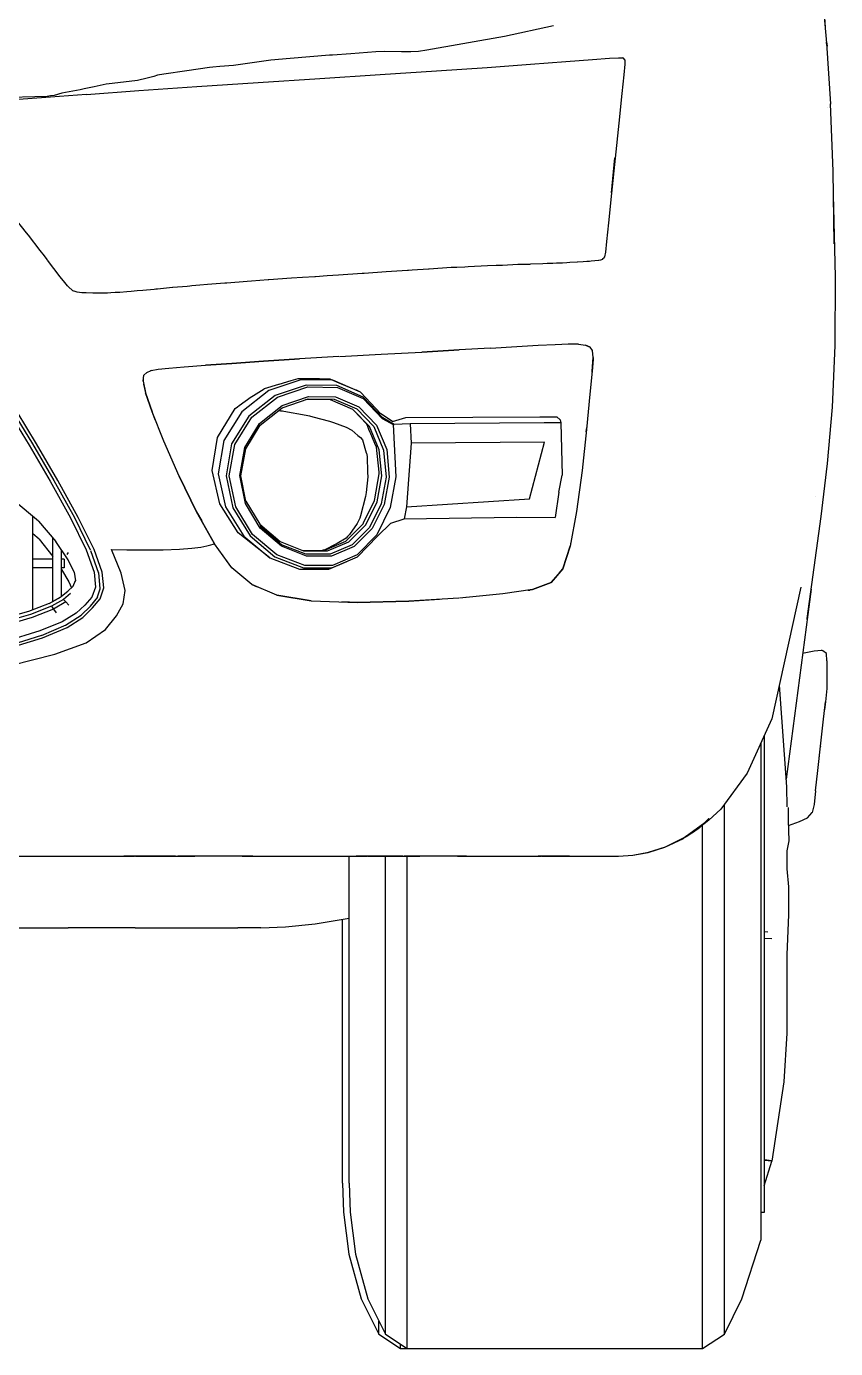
# Model space of a CAD drawing. Header units: millimetres. Extents: x -974 to 1019, y -38 to 1439.
# Drawn here: x 498 to 900, y -38 to 618 of the extents above; entities that cross this region are included whole.
import ezdxf

# ---------------------------------------------------------------- set-up
doc = ezdxf.new("R2010")
doc.units = ezdxf.units.MM
doc.header["$MEASUREMENT"] = 0
for name, color, linetype, true_color in [('CITROEN C4  01', 7, 'Continuous', 0x9a0018), ('CITROEN C4  02', 7, 'Continuous', 0xadadad), ('CITROEN C4  03', 7, 'Continuous', 0x191922), ('CITROEN C4  04', 7, 'Continuous', 0x151516), ('CITROEN C4  05', 7, 'Continuous', 0x0f0f12), ('CITROEN C4  08', 7, 'Continuous', 0xe1e1e1)]:
    doc.layers.add(name, color=color, linetype=linetype, true_color=true_color)

msp = doc.modelspace()

# ---------------------------------------------------------------- linework, layer by layer
at = {"layer": 'CITROEN C4  01', "linetype": 'Continuous'}
for p, q in [((893.46, 638.33), (894.72, 617.62)), ((893.29, 633.96), (895.41, 609.84)), ((895.36, 610.41), (895.68, 608.28)), ((895.41, 610.06), (895.37, 610.34)), ((895.41, 610.06), (895.37, 610.33)), ((895.61, 608.73), (895.41, 610.06)), ((895.41, 609.84), (897.42, 579.64)), ((895.68, 608.28), (895.61, 608.73)), ((701.85, 596), (726.87, 597.74)), ((726.87, 597.74), (748.42, 599.3)), ((748.42, 599.3), (766.03, 600.62)), ((766.03, 600.62), (779.26, 601.64)), ((779.26, 601.64), (787.62, 602.28)), ((787.62, 602.28), (792.21, 602.55)), ((792.21, 602.55), (794.11, 602.45)), ((794.66, 602.25), (794.11, 602.45)), ((795.22, 601.5), (794.66, 602.25)), ((795.28, 599.29), (794.84, 594.1)), ((795.22, 601.5), (795.28, 599.29)), ((558.17, 592.42), (553.32, 591.2)), ((613.19, 590.25), (643.89, 592.23)), ((643.89, 592.23), (673.82, 594.16)), ((673.82, 594.16), (701.85, 596)), ((794.84, 594.1), (793.87, 584.75)), ((528.05, 584.35), (505.65, 582.69)), ((528.05, 584.35), (553.94, 586.2)), ((553.94, 586.2), (582.84, 588.23)), ((582.84, 588.23), (613.19, 590.25)), ((793.87, 584.75), (792.35, 570.06)), ((505.65, 582.69), (487.5, 581.28)), ((895.8, 577.68), (895.8, 577.7)), ((897.42, 579.64), (897.43, 579.52)), ((792.35, 570.06), (790.55, 552.7)), ((788.62, 535.46), (790.4, 552.82)), ((790.55, 552.7), (788.75, 535.33)), ((788.75, 535.33), (787.23, 520.64)), ((899.12, 528.08), (898.86, 534.32)), ((899.91, 493.84), (899.12, 528.08)), ((787.23, 520.64), (786.26, 511.29)), ((785.63, 506.05), (785.13, 503.71)), ((786.26, 511.29), (785.63, 506.05)), ((784.13, 502.46), (784.54, 502.89)), ((784.54, 502.89), (784.71, 503.07)), ((784.71, 503.07), (784.6, 502.95)), ((785.13, 503.71), (784.71, 503.07)), ((784.71, 503.07), (784.71, 503.07)), ((899.77, 459.76), (899.91, 493.84)), ((899.31, 476.57), (899.31, 476.57)), ((728.61, 458.44), (741.62, 459.22)), ((741.62, 459.22), (752.25, 459.85)), ((752.25, 459.85), (760.75, 460.29)), ((760.75, 460.29), (767.35, 460.5)), ((760.75, 460.29), (767.35, 460.5)), ((767.35, 460.5), (772.29, 460.4)), ((772.29, 460.4), (767.35, 460.5)), ((772.29, 460.4), (775.77, 459.9)), ((772.29, 460.4), (775.77, 459.9)), ((778.02, 458.9), (775.77, 459.9)), ((775.77, 459.9), (778.02, 458.9)), ((898.3, 429.17), (899.77, 459.76)), ((633.8, 453.15), (615.92, 451.99)), ((615.92, 451.99), (633.8, 453.15)), ((653.27, 454.28), (633.8, 453.15)), ((653.66, 454.3), (674.28, 455.43)), ((653.66, 454.3), (653.66, 454.3)), ((674.28, 455.43), (694.46, 456.51)), ((712.97, 457.52), (694.46, 456.51)), ((694.46, 456.51), (712.97, 457.52)), ((694.46, 456.51), (712.97, 457.52)), ((728.61, 458.44), (712.97, 457.52)), ((712.97, 457.52), (712.97, 457.52)), ((728.61, 458.44), (728.61, 458.44)), ((779.25, 457.32), (778.02, 458.9)), ((779.11, 447.01), (779.57, 453.81)), ((779.57, 453.81), (779.11, 447.01)), ((779.5, 452.79), (779.11, 447.01)), ((779.57, 453.81), (779.25, 457.32)), ((779.57, 453.81), (779.54, 453.39)), ((556.45, 445.03), (557.96, 446.42)), ((556.45, 445.03), (557.96, 446.42)), ((557.96, 446.42), (560.17, 447.35)), ((560.17, 447.35), (559.77, 447.18)), ((560.17, 447.35), (563.62, 447.99)), ((563.62, 447.99), (568.88, 448.52)), ((568.88, 448.52), (576.5, 449.1)), ((576.5, 449.1), (587.04, 449.91)), ((587.04, 449.91), (600.25, 450.89)), ((600.25, 450.89), (587.04, 449.91)), ((600.25, 450.89), (615.92, 451.99)), ((615.92, 451.99), (600.25, 450.89)), ((779.11, 447.01), (777.97, 435.58)), ((779.11, 447.01), (777.97, 435.58)), ((779.11, 447.01), (777.97, 435.58)), ((779.05, 446.44), (779.11, 447.01)), ((898.27, 451.32), (898.27, 451.32)), ((556.09, 442.04), (556.45, 445.03)), ((556.24, 443.29), (556.09, 442.04)), ((556.09, 442.04), (556.13, 442.42)), ((556.09, 442.04), (557.3, 436.48)), ((556.4, 440.63), (557.33, 436.34)), ((560.62, 426.78), (557.33, 436.34)), ((557.33, 436.34), (557.33, 436.34)), ((557.33, 436.34), (560.62, 426.78)), ((777.97, 435.58), (776.29, 418.15)), ((777.97, 435.58), (776.29, 418.15)), ((491.64, 426.73), (501.18, 410.96)), ((503.13, 411.02), (493.66, 426.8)), ((566.42, 412.23), (560.62, 426.78)), ((562.18, 422.88), (560.62, 426.78)), ((895.84, 401.2), (898.3, 429.17)), ((776.29, 418.15), (774.07, 397.76)), ((776.15, 416.88), (776.29, 418.15)), ((776.29, 418.15), (776.37, 419.02)), ((501.18, 410.96), (511.88, 392.69)), ((513.79, 392.77), (503.13, 411.02)), ((574.01, 394.97), (566.42, 412.23)), ((892.72, 374.97), (895.84, 401.2)), ((582.65, 377.25), (574.01, 394.97)), ((574.01, 394.97), (582.65, 377.25)), ((774.07, 397.76), (771.35, 377.4)), ((511.88, 392.69), (522.04, 374.37)), ((523.92, 374.44), (513.79, 392.77)), ((890.04, 384.69), (890.04, 384.69)), ((522.04, 374.37), (529.92, 358.43)), ((531.84, 358.45), (523.92, 374.44)), ((582.05, 378.48), (582.65, 377.25)), ((591.64, 361.34), (582.65, 377.25)), ((582.65, 377.25), (585.22, 372.7)), ((582.65, 377.25), (591.64, 361.34)), ((771.35, 377.4), (768.15, 360.11)), ((889.26, 349.61), (892.72, 374.97)), ((587.78, 360.31), (589.71, 360.82)), ((589.71, 360.82), (590.86, 361.13)), ((590.86, 361.13), (591.44, 361.29)), ((591.44, 361.29), (591.64, 361.34)), ((600.23, 349.49), (591.64, 361.34)), ((591.64, 361.34), (591.64, 361.34)), ((591.64, 361.34), (591.64, 361.34)), ((591.64, 361.34), (591.64, 361.34)), ((768.55, 362.3), (768.15, 360.11)), ((534.13, 346.62), (530.13, 357.85)), ((535.84, 347.23), (531.84, 358.45)), ((545.28, 346.73), (540.38, 358.45)), ((540.38, 358.45), (548, 358.38)), ((548, 358.38), (556.92, 358.35)), ((556.92, 358.35), (566.02, 358.41)), ((566.02, 358.41), (574.2, 358.64)), ((574.2, 358.64), (580.34, 359.11)), ((580.34, 359.11), (584.76, 359.7)), ((584.76, 359.7), (587.78, 360.31)), ((768.15, 360.11), (764.48, 348.89)), ((764.48, 348.89), (768.15, 360.11)), ((600.23, 349.49), (597.59, 353.14)), ((764.48, 348.89), (758.76, 342.23)), ((758.76, 342.23), (764.43, 348.83)), ((762.71, 346.83), (764.48, 348.89)), ((764.48, 348.89), (764.48, 348.89)), ((885.81, 324.25), (889.26, 349.61)), ((534.88, 339.03), (534.09, 347.06)), ((536.6, 339.51), (535.84, 347.23)), ((547.16, 338.21), (545.28, 346.73)), ((610.03, 341.19), (610.03, 341.19)), ((610.03, 341.19), (612.72, 340.05)), ((749.38, 338.62), (758.76, 342.23)), ((758.76, 342.23), (749.38, 338.62)), ((758.76, 342.23), (758.76, 342.23)), ((758.76, 342.23), (758.76, 342.23)), ((758.76, 342.23), (758.76, 342.23)), ((530.02, 330.45), (533.73, 334.92)), ((533.38, 334.5), (534.88, 339.03)), ((534.79, 334.04), (536.6, 339.51)), ((546.3, 331.6), (547.16, 338.21)), ((639.54, 333.08), (622.6, 335.89)), ((622.6, 335.89), (639.54, 333.08)), ((734.73, 336.52), (713.22, 334.43)), ((716.4, 334.74), (713.22, 334.43)), ((749.38, 338.62), (734.73, 336.52)), ((747.24, 338.31), (748.09, 338.43)), ((747.31, 338.32), (749.38, 338.62)), ((882.69, 339.92), (868.21, 274.51)), ((887.71, 338.79), (875.35, 244.49)), ((525.21, 325.83), (530.14, 330.56)), ((526.16, 324.84), (531.08, 329.57)), ((531.08, 329.57), (534.79, 334.04)), ((542.98, 325.59), (546.3, 331.6)), ((630.95, 334.51), (639.54, 333.08)), ((639.54, 333.08), (662.43, 332.23)), ((662.43, 332.23), (654.8, 332.51)), ((659.89, 332.32), (662.43, 332.23)), ((662.43, 332.23), (688.05, 332.84)), ((688.05, 332.84), (662.43, 332.23)), ((688.05, 332.84), (662.43, 332.23)), ((665.35, 332.3), (662.43, 332.23)), ((662.43, 332.23), (662.43, 332.23)), ((688.05, 332.84), (703.3, 333.81)), ((713.22, 334.43), (713.22, 334.43)), ((517.69, 321.01), (525.43, 325.97)), ((518.41, 319.87), (526.16, 324.84)), ((537.49, 318.89), (542.98, 325.59)), ((885.76, 323.87), (885.81, 324.25)), ((487.91, 310.42), (505.86, 315.95)), ((505.73, 315.91), (517.89, 321.1)), ((506.25, 314.68), (518.41, 319.87)), ((527.9, 312.27), (537.49, 318.89)), ((488.29, 309.16), (506.25, 314.68)), ((512.3, 306.52), (527.9, 312.27)), ((889.27, 308.3), (892.99, 308.58)), ((893.58, 308.33), (892.99, 308.58)), ((490.88, 301.15), (512.3, 306.52)), ((883.56, 307.12), (889.27, 308.3)), ((893.58, 308.33), (893.58, 308.33)), ((895.33, 306.95), (893.58, 308.33)), ((895.56, 303.3), (895.33, 306.95)), ((895.33, 306.95), (895.33, 306.95)), ((895.56, 303.3), (895.56, 303.3)), ((895.56, 303.3), (895.56, 302.43)), ((895.56, 302.43), (895.56, 301.01)), ((895.56, 301.01), (895.56, 299.24)), ((895.56, 299.24), (895.56, 297.32)), ((895.56, 297.32), (895.56, 295.45)), ((895.56, 295.45), (895.56, 293.82)), ((895.55, 289.59), (894.83, 282.98)), ((895.56, 290.05), (895.55, 289.77)), ((895.55, 289.77), (895.55, 289.65)), ((895.55, 289.65), (895.55, 289.61)), ((895.55, 289.61), (895.55, 289.59)), ((895.56, 293.82), (895.56, 292.46)), ((895.56, 292.46), (895.56, 291.36)), ((895.56, 291.36), (895.56, 290.56)), ((895.56, 290.56), (895.56, 290.05)), ((893.72, 272.83), (894.83, 283.01)), ((894.83, 282.98), (894.39, 278.93)), ((894.83, 282.99), (894.42, 279.23)), ((894.81, 282.85), (894.83, 282.99)), ((894.82, 282.92), (894.83, 283.01)), ((868.21, 274.51), (855.99, 247.53)), ((892.42, 260.87), (893.72, 272.83)), ((891.12, 248.91), (892.42, 260.91)), ((891.43, 251.78), (892.42, 260.87)), ((892.42, 260.91), (892.4, 260.7)), ((855.99, 247.53), (842.88, 229.71)), ((890.02, 238.7), (891.12, 248.91)), ((849.26, 239.94), (849.26, 239.94)), ((890.02, 238.7), (889.29, 232.04)), ((842.88, 229.71), (837.01, 224.26)), ((842.88, 229.71), (842.88, 229.71)), ((844.4, 233.58), (844.41, 233.58)), ((889.29, 232.04), (888.22, 227.96)), ((837.01, 224.26), (832.33, 220.52)), ((834.83, 222.77), (835.37, 223.17)), ((836.99, 225.09), (834.97, 223.13)), ((837.09, 225.1), (835.05, 222.97)), ((835.05, 222.97), (836.99, 225.09)), ((835.37, 223.17), (835.36, 223.17)), ((836.99, 225.09), (836.99, 225.09)), ((837.01, 224.26), (837.01, 224.26)), ((837.01, 224.26), (837.01, 224.26)), ((837.09, 225.1), (837.09, 225.1)), ((876.47, 221.59), (882.02, 223.54)), ((882.02, 223.54), (886.04, 225.45)), ((886.04, 225.45), (888.22, 227.96)), ((825.66, 216.05), (826.72, 216.74)), ((826.72, 216.74), (829.85, 218.81)), ((826.72, 216.74), (826.72, 216.74)), ((830.28, 219.14), (829.85, 218.81)), ((829.85, 218.81), (829.85, 218.81)), ((831.45, 219.93), (831.47, 219.94)), ((831.47, 219.94), (835.05, 222.97)), ((832.33, 220.52), (832.3, 220.49)), ((835.05, 222.97), (835.05, 222.97)), ((835.05, 222.96), (835.05, 222.97)), ((835.05, 222.97), (835.05, 222.96)), ((806.84, 208.17), (815.14, 210.81)), ((806.99, 208.28), (815.53, 211.06)), ((815.14, 210.81), (824.37, 215.19)), ((815.53, 211.06), (825.15, 215.71)), ((825.15, 215.71), (824.37, 215.19)), ((824.37, 215.19), (824.53, 215.3)), ((824.37, 215.19), (824.37, 215.19)), ((825.94, 216.23), (825.15, 215.71)), ((825.15, 215.71), (825.94, 216.23)), ((825.15, 215.71), (825.15, 215.71)), ((825.15, 215.71), (825.15, 215.71)), ((825.94, 216.23), (825.94, 216.23)), ((825.94, 216.23), (825.94, 216.23)), ((487.72, 206.42), (513.5, 206.42)), ((493.6, 206.42), (522.98, 206.42)), ((545.55, 206.42), (547.99, 206.42)), ((572.27, 206.42), (546.5, 206.42)), ((552.37, 206.42), (581.76, 206.42)), ((552.37, 206.42), (552.37, 206.42)), ((605.26, 206.42), (630.67, 206.42)), ((611.14, 206.42), (639.95, 206.42)), ((611.14, 206.42), (611.14, 206.42)), ((661.18, 206.42), (663.43, 206.42)), ((685.07, 206.42), (661.93, 206.42)), ((667.59, 206.42), (693.49, 206.42)), ((667.59, 206.42), (667.59, 206.42)), ((712.14, 206.42), (730.21, 206.42)), ((717.06, 206.42), (737.52, 206.42)), ((717.06, 206.42), (717.06, 206.42)), ((767.76, 206.42), (752.34, 206.42)), ((754.07, 206.42), (766.54, 206.42)), ((754.07, 206.42), (754.07, 206.42)), ((766.54, 206.42), (774.75, 206.42)), ((767.76, 206.42), (779.69, 206.42)), ((779.86, 206.42), (779.86, 206.42)), ((779.86, 206.42), (783.04, 206.42)), ((783.04, 206.42), (785.56, 206.42)), ((785.56, 206.42), (788.68, 206.42)), ((788.68, 206.42), (791.25, 206.42)), ((791.25, 206.42), (792.11, 206.42)), ((792.11, 206.42), (799.28, 206.88)), ((792.11, 206.42), (799.24, 206.86)), ((792.11, 206.42), (792.11, 206.42)), ((792.11, 206.42), (792.11, 206.42)), ((792.11, 206.42), (792.11, 206.42)), ((792.11, 206.42), (792.11, 206.42)), ((792.11, 206.42), (792.11, 206.42)), ((799.24, 206.86), (806.84, 208.17)), ((799.28, 206.88), (806.99, 208.28)), ((472.26, 170.75), (518.96, 170.75)), ((552.21, 170.75), (518.96, 170.75)), ((552.21, 170.75), (575.2, 170.75)), ((575.2, 170.75), (591.11, 170.75)), ((591.11, 170.75), (603.15, 170.75)), ((614.51, 170.75), (603.15, 170.75)), ((614.51, 170.75), (626.76, 171.26)), ((626.76, 171.26), (641.48, 172.79)), ((641.48, 172.79), (658.38, 175.55))]:
    msp.add_line(p, q, dxfattribs=at)
at = {"layer": 'CITROEN C4  01', "linetype": 'Continuous', "flags": 128}
for points in [[(676.02, 605.64), (671.64, 605.39), (659.18, 604.43), (650.1, 603.86), (648.6, 603.83), (629.14, 602.15), (629.1, 602.14), (619.53, 601.37)], [(692.82, 605.57), (688.98, 605.5), (684.45, 605.5), (676.02, 605.64)], [(619.53, 601.37), (601.08, 598.73), (594.3, 598.15), (590.82, 597.91), (589.15, 597.66), (577.78, 596.11)], [(553.32, 591.2), (540.81, 589.82), (537.82, 589.5)], [(563.2, 593.84), (561.4, 593.28), (558.17, 592.42)], [(577.78, 596.11), (566.45, 594.36), (563.2, 593.84)], [(515.75, 584.88), (512.06, 583.77), (510.23, 583.55), (508.53, 583.31)], [(526.82, 587.04), (524.97, 586.67), (515.75, 584.88)], [(537.82, 589.5), (531.9, 588.18), (526.82, 587.04)], [(899.19, 510.18), (898.69, 546.21), (897.42, 579.64)], [(517.34, 490.93), (515, 493.81), (514.96, 493.86), (508.7, 502.07), (508.49, 502.35), (507.11, 504.16), (505, 506.94), (499.19, 514.46), (498.27, 515.66), (493.36, 522.02), (490.83, 525.31), (488.39, 528.42), (486.1, 531.35), (478.09, 541.59), (477.86, 541.88), (476.19, 544.03), (473.82, 547), (468.58, 553.56), (464.87, 558.22), (463.28, 560.19), (462.5, 561.16)], [(764.28, 500.66), (761.39, 500.53), (759.62, 500.47), (756.79, 500.38), (754.52, 500.31), (748.51, 500.04), (747.93, 500.02), (745.91, 499.97), (743.03, 499.9), (742.2, 499.89), (734.51, 499.5), (732.68, 499.43), (731.39, 499.37), (727.09, 499.35), (717.52, 498.74), (715.79, 498.65), (711.9, 498.43), (709.03, 498.39)], [(777.67, 501.47), (776.35, 501.38), (774.62, 501.26), (771.74, 501.06), (771.68, 501.06), (768.06, 500.86), (766.55, 500.78), (764.28, 500.66)], [(784.13, 502.46), (784.13, 502.46), (783.2, 502.17), (782.43, 501.96), (782.4, 501.95), (782.24, 501.93), (780.41, 501.75), (778.53, 501.54), (777.67, 501.47)], [(784.6, 502.95), (784.6, 502.95), (784.52, 502.86)], [(618.57, 492.31), (618.19, 492.27), (609.93, 491.65), (607.78, 491.49), (597.77, 490.75), (596.74, 490.65), (588.03, 489.94), (584.22, 489.64), (580.37, 489.33), (579.26, 489.23), (577.95, 489.09), (570.92, 488.47), (570.7, 488.45), (563.36, 487.77), (563.13, 487.74), (562.4, 487.67), (561.68, 487.58), (556.07, 487.06), (553.14, 486.81), (550.26, 486.52), (548.12, 486.35), (544.54, 486.12), (542.19, 485.99), (540.04, 485.86), (538.4, 485.8), (536.04, 485.78), (535.32, 485.77), (531.45, 485.7), (531.23, 485.71), (527.79, 485.84), (527, 485.85), (526.61, 485.85), (525.78, 485.95), (523.34, 486.2), (521.86, 486.7), (521.68, 486.76), (521.2, 486.91), (518.94, 488.98), (518.81, 489.09), (518.54, 489.42), (517.34, 490.93)], [(709.03, 498.39), (698.18, 497.59), (697.86, 497.57), (689.73, 497.07), (687.86, 497), (687.47, 496.97), (676.83, 496.28), (665.95, 495.54), (664.88, 495.49), (653.19, 494.69), (647.47, 494.29), (641.71, 493.9), (641.36, 493.89), (635.28, 493.47), (629.74, 493.09), (618.57, 492.31)], [(775.77, 459.9), (778.02, 458.9), (778.02, 458.9)], [(603.02, 429.38), (603.83, 430), (609.85, 434.3), (610.16, 434.5), (611, 435.01), (616.23, 438.23), (616.44, 438.35), (623.57, 440.57), (623.66, 440.59), (629.63, 442.32), (633.15, 443.38), (641.14, 443.36), (643.77, 443.3), (645.87, 443.25), (647.53, 443.22), (648.82, 443.19), (648.82, 443.19)], [(648.82, 443.19), (649.48, 442.91), (653.31, 441.27), (654.42, 440.8), (662.03, 437.55), (662.03, 437.55)], [(623.32, 427.45), (624.39, 427.41), (625.4, 427.3), (625.92, 427.23), (637.1, 425.17), (638.66, 424.87), (640.46, 424.41), (648.68, 422.2), (650.61, 421.54), (656.91, 419.18), (659.75, 417.74), (662.81, 415.12), (664.06, 414.18), (665.04, 412.93), (666.95, 406.41), (666.96, 406.36), (667.38, 404.6), (667.54, 396.8), (667.69, 394.57), (666.81, 386.88), (666.57, 384.78), (664.04, 375.27), (663.71, 374.15), (663.32, 373.39), (662.44, 371.45), (658.6, 365.95), (657.66, 364.92), (657.02, 364.21), (652.44, 361.58), (651.75, 361.18), (646.03, 358.24), (645.56, 358.18), (644.99, 358.09), (645.96, 358.09), (645.98, 358.1), (652.15, 360.71), (656.8, 362.67), (657.02, 362.9), (665.13, 371.01), (665.39, 371.28), (665.63, 371.76), (671.06, 382.86), (671.2, 383.63), (673.35, 396.04), (673.27, 396.86), (672.01, 409.27), (671.17, 411.2), (669.98, 413.97), (669.15, 415.92), (668.87, 416.59), (668.25, 418.08), (667.62, 419.6), (667.12, 420.82), (660.7, 427.46), (660.06, 428.13)], [(622.6, 335.89), (610.03, 341.19), (600.23, 349.49), (591.64, 361.34)], [(712.91, 334.41), (688.05, 332.84), (685.15, 332.77)], [(835.05, 222.97), (825.94, 216.23), (834.97, 223.13)], [(826.72, 216.74), (832.33, 220.52), (826.05, 216.31)], [(826.06, 216.32), (831.47, 219.94), (830.2, 219.1)], [(825.94, 216.23), (825.94, 216.23), (826.06, 216.32)], [(514.66, 206.42), (518.67, 206.42), (551.89, 206.42)], [(569.56, 206.42), (573.57, 206.42), (575.33, 206.42)], [(610.66, 206.42), (577.45, 206.42), (573.44, 206.42)], [(631.71, 206.42), (635.66, 206.42), (667.13, 206.42)], [(682.76, 206.42), (686.37, 206.42), (687.67, 206.42)], [(716.67, 206.42), (689.4, 206.42), (685.81, 206.42)], [(731.06, 206.42), (733.77, 206.42), (753.79, 206.42)]]:
    msp.add_lwpolyline(points, dxfattribs=at)
at = {"layer": 'CITROEN C4  02', "linetype": 'Continuous'}
for p, q in [((634.51, 442.75), (618.6, 437.34)), ((637.03, 440.1), (621.71, 434.88)), ((650.36, 442.48), (634.51, 442.75)), ((652.29, 439.85), (637.03, 440.1)), ((664.02, 436.61), (650.36, 442.48)), ((665.45, 434.19), (652.29, 439.85)), ((618.6, 437.34), (605.1, 426.86)), ((621.71, 434.88), (608.68, 424.76)), ((610.03, 424.15), (622.82, 434.08)), ((622.82, 434.08), (637.84, 439.2)), ((625.1, 429.92), (638.28, 434.48)), ((625.14, 428.89), (638.01, 433.35)), ((637.84, 439.2), (652.7, 438.96)), ((638.01, 433.35), (650.93, 433.15)), ((638.01, 433.35), (638.01, 433.35)), ((638.28, 434.48), (651.6, 434.28)), ((650.93, 433.15), (662.21, 428.35)), ((651.6, 434.28), (663.3, 429.29)), ((652.7, 438.96), (665.43, 433.49)), ((664.02, 436.61), (662.03, 437.55)), ((674.09, 425.88), (664.02, 436.61)), ((665.43, 433.49), (674.82, 423.46)), ((675.15, 423.84), (665.45, 434.19)), ((593.09, 414.12), (601.81, 428.43)), ((605.1, 426.86), (596.25, 412.55)), ((601.81, 428.43), (603.02, 429.38)), ((613.97, 421.12), (625.1, 429.92)), ((614.26, 420.27), (625.14, 428.89)), ((649.23, 432.73), (636.77, 432.92)), ((660.23, 428.06), (649.23, 432.73)), ((668.48, 419.49), (660.23, 428.06)), ((662.21, 428.35), (670.63, 419.53)), ((663.3, 429.29), (672.02, 420.17)), ((608.68, 424.76), (600.1, 410.96)), ((601.61, 410.62), (610.03, 424.15)), ((606.62, 409.1), (613.97, 421.12)), ((607.07, 408.53), (614.26, 420.27)), ((672.02, 420.17), (677.07, 408.07)), ((679.89, 422.12), (674.09, 425.88)), ((674.82, 423.46), (680.25, 420.53)), ((680.71, 420.58), (675.15, 423.84)), ((679.89, 422.12), (686.53, 423.99)), ((680.25, 420.53), (680.71, 420.58)), ((680.25, 420.53), (681.52, 394.64)), ((688.74, 420.95), (680.71, 420.58)), ((686.53, 423.99), (753.07, 424.34)), ((755.16, 421.31), (688.74, 420.95)), ((688.74, 420.95), (689.16, 411.24)), ((753.07, 424.34), (761.51, 424.41)), ((763.53, 421.38), (755.16, 421.31)), ((761.51, 424.41), (763.15, 422.89)), ((763.15, 422.89), (763.53, 421.38)), ((763.53, 421.38), (764.13, 395.34)), ((590.45, 397.7), (593.09, 414.12)), ((673.34, 408.06), (668.48, 419.49)), ((670.63, 419.53), (675.56, 407.77)), ((596.25, 412.55), (593.48, 396.15)), ((600.1, 410.96), (597.33, 395.14)), ((598.88, 395.16), (601.61, 410.62)), ((604.18, 395.3), (606.62, 409.1)), ((604.69, 395.08), (607.07, 408.53)), ((674.59, 395.11), (673.34, 408.06)), ((675.56, 407.77), (676.76, 394.45)), ((677.07, 408.07), (678.29, 394.46)), ((689.16, 411.24), (686.9, 379.71)), ((755.44, 411.71), (689.16, 411.24)), ((747.88, 383.7), (755.44, 411.71)), ((594.17, 381.23), (590.45, 397.7)), ((593.48, 396.15), (597.05, 379.68)), ((597.33, 395.14), (600.65, 379.26)), ((602.1, 379.68), (598.88, 395.16)), ((606.94, 381.41), (604.18, 395.3)), ((607.18, 382.53), (604.69, 395.08)), ((672.28, 382.19), (674.59, 395.11)), ((676.76, 394.45), (674.34, 381.16)), ((678.29, 394.46), (675.81, 380.9)), ((681.52, 394.64), (678.74, 379.31)), ((762.47, 386.97), (764.13, 395.34)), ((603.36, 366.73), (594.17, 381.23)), ((614.28, 369.19), (606.94, 381.41)), ((607.18, 382.53), (614.08, 371.05)), ((607.37, 381.58), (607.37, 381.58)), ((666.68, 370.83), (672.28, 382.19)), ((674.34, 381.16), (668.56, 369.48)), ((675.81, 380.9), (669.89, 368.96)), ((686.9, 379.71), (747.88, 383.7)), ((762.47, 386.97), (760.67, 374.44)), ((597.05, 379.68), (606.11, 365.19)), ((600.65, 379.26), (609.26, 365.29)), ((610.49, 366.05), (602.1, 379.68)), ((678.74, 379.31), (672.22, 365.85)), ((686.9, 379.71), (685.73, 373.8)), ((685.73, 373.8), (741.47, 374.49)), ((741.47, 374.49), (741.47, 374.49)), ((741.47, 374.49), (760.67, 374.44)), ((614.08, 371.05), (614.51, 369.69)), ((614.08, 371.05), (624.15, 362.49)), ((624.92, 360.12), (614.28, 369.19)), ((624.85, 360.88), (614.51, 369.69)), ((658.23, 362.4), (666.68, 370.83)), ((668.56, 369.48), (659.87, 360.8)), ((669.89, 368.96), (660.97, 360.05)), ((672.52, 365.09), (679.16, 371.58)), ((679.16, 371.58), (685.73, 373.8)), ((619.01, 354.46), (603.36, 366.73)), ((606.11, 365.19), (619.01, 354.46)), ((609.26, 365.29), (621.6, 354.94)), ((622.53, 355.95), (610.49, 366.05)), ((624.15, 362.49), (635.83, 357.93)), ((636.86, 356.19), (624.85, 360.88)), ((647.62, 357.91), (658.23, 362.4)), ((672.22, 365.85), (662.45, 355.88)), ((662.53, 354.89), (672.52, 365.09)), ((619.01, 354.46), (633.74, 348.77)), ((621.6, 354.94), (635.76, 349.44)), ((636.36, 350.59), (622.53, 355.95)), ((637.26, 355.3), (624.92, 360.12)), ((635.35, 358.11), (644.99, 358.09)), ((635.83, 357.93), (647.62, 357.91)), ((648.97, 356.18), (636.86, 356.19)), ((649.74, 355.29), (637.26, 355.3)), ((659.87, 360.8), (648.97, 356.18)), ((660.97, 360.05), (649.74, 355.29)), ((649.91, 349.44), (662.53, 354.89)), ((662.45, 355.88), (650.15, 350.58)), ((662.53, 354.89), (662.53, 354.89)), ((633.74, 348.77), (648.39, 348.77)), ((635.76, 349.44), (649.91, 349.44)), ((650.15, 350.58), (636.36, 350.59)), ((648.39, 348.77), (657.21, 352.59)), ((649.91, 349.44), (648.39, 348.77)), ((649.93, 349.45), (649.91, 349.44)), ((871.89, 291.13), (875.62, 240.8)), ((875.62, 240.8), (875.69, 230.92)), ((876.38, 230.46), (876.4, 224.28)), ((876.4, 224.28), (876.64, 213.97)), ((876.64, 213.97), (875.72, 209.01)), ((875.72, 209.01), (875.76, 200)), ((875.76, 200), (876.58, 191.14)), ((876.58, 191.14), (876.58, 177.29)), ((876.58, 177.29), (875.68, 157.62)), ((875.68, 157.62), (875.71, 136.64)), ((875.7, 157.98), (875.71, 147.33)), ((875.69, 152.64), (875.73, 142.51)), ((875.73, 142.51), (875.78, 118.49)), ((875.78, 118.49), (874.23, 94.42)), ((874.23, 94.42), (868.19, 54.95)), ((864.48, 42.75), (868.19, 54.95))]:
    msp.add_line(p, q, dxfattribs=at)
at = {"layer": 'CITROEN C4  03', "linetype": 'Continuous'}
for p, q in [((490.52, 425.19), (499.5, 410.29)), ((499.5, 410.29), (509.94, 392.46)), ((509.94, 392.46), (520.02, 374.29)), ((504.19, 372.52), (492.08, 382.69)), ((520.02, 374.29), (527.9, 358.37)), ((504.19, 372.52), (512.77, 362.49)), ((504.48, 363.72), (501.46, 366.31)), ((504.49, 363.72), (504.48, 363.72)), ((504.48, 363.72), (511.36, 355.13)), ((518.89, 353.33), (512.77, 362.49)), ((518.48, 356.08), (519.17, 357.05)), ((527.9, 358.37), (531.78, 347.32)), ((515.69, 348.64), (519.24, 342.5)), ((521.88, 347.34), (518.89, 353.33)), ((519.24, 342.5), (520.52, 339.48)), ((521.38, 340.28), (522.61, 343.13)), ((521.88, 347.34), (522.62, 343.03)), ((521.88, 347.34), (521.88, 347.34)), ((522.62, 343.03), (522.62, 343.03)), ((522.62, 343.03), (522.75, 343.01)), ((531.78, 347.32), (532.43, 339.89)), ((509.46, 331.7), (515.38, 335)), ((510.34, 332.19), (515.36, 334.99)), ((515.31, 334.96), (515.38, 335)), ((515.35, 334.99), (515.36, 334.99)), ((515.69, 335.29), (518.76, 337.83)), ((520.15, 336.67), (516.63, 333.74)), ((518.76, 337.83), (521.38, 340.28)), ((521.38, 340.28), (521.38, 340.28)), ((521.38, 340.25), (521.39, 340.24)), ((530.64, 334.84), (527.2, 330.93)), ((532.43, 339.89), (530.64, 334.84)), ((509.48, 331.71), (499.29, 327.81)), ((510.59, 330.33), (500.27, 326.34)), ((511.6, 328.92), (501.14, 324.82)), ((509.48, 331.71), (509.48, 331.71)), ((516.63, 333.74), (510.59, 330.33)), ((510.59, 330.33), (511.6, 328.92)), ((517.8, 332.48), (511.6, 328.92)), ((511.6, 328.92), (512.91, 327.09)), ((517.8, 332.48), (516.63, 333.74)), ((519.31, 330.84), (517.8, 332.48)), ((527.2, 330.93), (522.89, 326.93)), ((499.29, 327.81), (483.1, 323.2)), ((500.27, 326.34), (483.93, 321.65)), ((501.14, 324.82), (484.67, 320.05)), ((516.01, 322.7), (504.88, 318.09)), ((522.89, 326.93), (516.01, 322.7)), ((504.88, 318.09), (487.81, 312.95)), ((864.48, 266.27), (864.48, 237.38)), ((864.48, 237.38), (864.48, 188.53)), ((864.48, 188.53), (864.48, 144.34)), ((864.48, 168.93), (866.27, 168.83)), ((868.19, 165.39), (864.48, 165.59)), ((864.48, 144.34), (864.48, 105.86)), ((864.48, 105.86), (864.48, 74.11)), ((864.48, 74.11), (864.48, 50.1)), ((864.48, 55.82), (868.25, 55.33)), ((868.19, 54.95), (864.48, 55.43)), ((864.48, 50.1), (864.48, 34.91)), ((864.48, 34.91), (864.48, 29.62)), ((864.48, 29.62), (862.79, 29.62))]:
    msp.add_line(p, q, dxfattribs=at)
at = {"layer": 'CITROEN C4  03', "linetype": 'Continuous', "flags": 128}
msp.add_lwpolyline([(515.69, 335.26), (515.69, 335.26), (515.36, 334.99), (515, 334.79)], dxfattribs=at)
at = {"layer": 'CITROEN C4  04', "linetype": 'Continuous'}
for p, q in [((862.79, 262.54), (862.79, 241.91)), ((862.79, 241.91), (862.79, 195.83)), ((844.69, 179.89), (844.69, 232.17)), ((833.91, 177.46), (833.91, 221.77)), ((658.38, 205.5), (658.38, 206.42)), ((658.38, 166.73), (658.38, 205.5)), ((676.41, 179.89), (676.41, 206.42)), ((687.19, 177.46), (687.19, 206.42)), ((862.79, 195.83), (862.79, 152.6)), ((676.41, 129.3), (676.41, 179.89)), ((687.19, 125.74), (687.19, 177.46)), ((833.91, 125.74), (833.91, 177.46)), ((844.69, 129.3), (844.69, 179.89)), ((655.13, 166.73), (655.13, 175.02)), ((655.13, 131.69), (655.13, 166.73)), ((658.38, 131.69), (658.38, 166.73)), ((862.79, 152.6), (862.79, 113.52)), ((655.13, 101.44), (655.13, 131.69)), ((658.38, 101.44), (658.38, 131.69)), ((676.41, 83.57), (676.41, 129.3)), ((687.19, 78.99), (687.19, 125.74)), ((833.91, 78.99), (833.91, 125.74)), ((844.69, 83.57), (844.69, 129.3)), ((862.79, 113.52), (862.79, 79.79)), ((655.13, 76.91), (655.13, 101.44)), ((658.38, 76.91), (658.38, 101.44)), ((676.41, 44.09), (676.41, 83.57)), ((687.19, 38.64), (687.19, 78.99)), ((833.91, 38.64), (833.91, 78.99)), ((844.69, 44.09), (844.69, 83.57)), ((862.79, 79.79), (862.79, 52.43)), ((655.13, 58.83), (655.13, 76.91)), ((658.38, 58.83), (658.38, 76.91)), ((655.13, 47.76), (655.13, 58.83)), ((658.38, 47.76), (658.38, 58.83)), ((655.13, 44.03), (655.13, 47.76)), ((658.38, 44.03), (658.38, 47.76)), ((862.79, 52.43), (862.79, 32.27)), ((655.13, 44.03), (655.62, 29.8)), ((658.38, 44.03), (658.87, 29.8)), ((676.41, 12.07), (676.41, 44.09)), ((844.69, 12.07), (844.69, 44.09)), ((687.19, 5.91), (687.19, 38.64)), ((833.91, 5.91), (833.91, 38.64)), ((655.62, 29.8), (658.33, 8.81)), ((658.87, 29.8), (661.58, 8.81)), ((862.79, 32.27), (862.79, 19.92)), ((862.79, 19.92), (862.79, 15.77)), ((853.45, -13.33), (862.79, 15.77)), ((658.33, 8.81), (664.4, -13.33)), ((661.58, 8.81), (667.65, -13.33)), ((676.41, -11.52), (676.41, 12.07)), ((844.69, -11.52), (844.69, 12.07)), ((687.19, -18.21), (687.19, 5.91)), ((833.91, -18.21), (833.91, 5.91)), ((676.41, -25.97), (676.41, -11.52)), ((844.69, -25.97), (844.69, -11.52)), ((664.4, -13.33), (673.16, -30.84)), ((667.65, -13.33), (676.41, -30.84)), ((687.19, -32.98), (687.19, -18.21)), ((833.91, -32.98), (833.91, -18.21)), ((844.69, -30.84), (853.45, -13.33)), ((673.16, -25.97), (673.16, -24.34)), ((673.16, -30.84), (673.16, -25.97)), ((676.41, -30.84), (676.41, -25.97)), ((844.69, -30.84), (844.69, -25.97)), ((673.16, -30.84), (683.94, -37.96)), ((676.41, -30.84), (687.19, -37.96)), ((833.91, -37.96), (844.69, -30.84)), ((683.94, -37.96), (683.94, -35.81)), ((683.94, -37.96), (830.66, -37.96)), ((687.19, -37.96), (687.19, -32.98)), ((687.19, -37.96), (833.91, -37.96)), ((833.91, -37.96), (833.91, -32.98))]:
    msp.add_line(p, q, dxfattribs=at)
at = {"layer": 'CITROEN C4  05', "linetype": 'Continuous'}
for p, q in [((501.46, 328.64), (501.46, 374.81)), ((511.36, 332.76), (511.36, 364.14)), ((515.69, 335.26), (515.69, 358.13)), ((511.36, 353.78), (501.46, 353.78)), ((511.36, 349.42), (501.46, 349.42)), ((511.36, 349.42), (501.46, 349.42)), ((516.95, 353.78), (515.69, 353.78)), ((516.95, 349.42), (515.69, 349.42)), ((516.95, 353.78), (516.95, 349.42))]:
    msp.add_line(p, q, dxfattribs=at)
at = {"layer": 'CITROEN C4  08', "linetype": 'Continuous'}
for p, q in [((759.87, 618.31), (735.57, 613.13)), ((735.57, 613.13), (697.01, 606.23)), ((697.01, 606.23), (692.82, 605.57)), ((508.53, 583.31), (479.93, 582.54))]:
    msp.add_line(p, q, dxfattribs=at)

doc.saveas('drawing.dxf')
